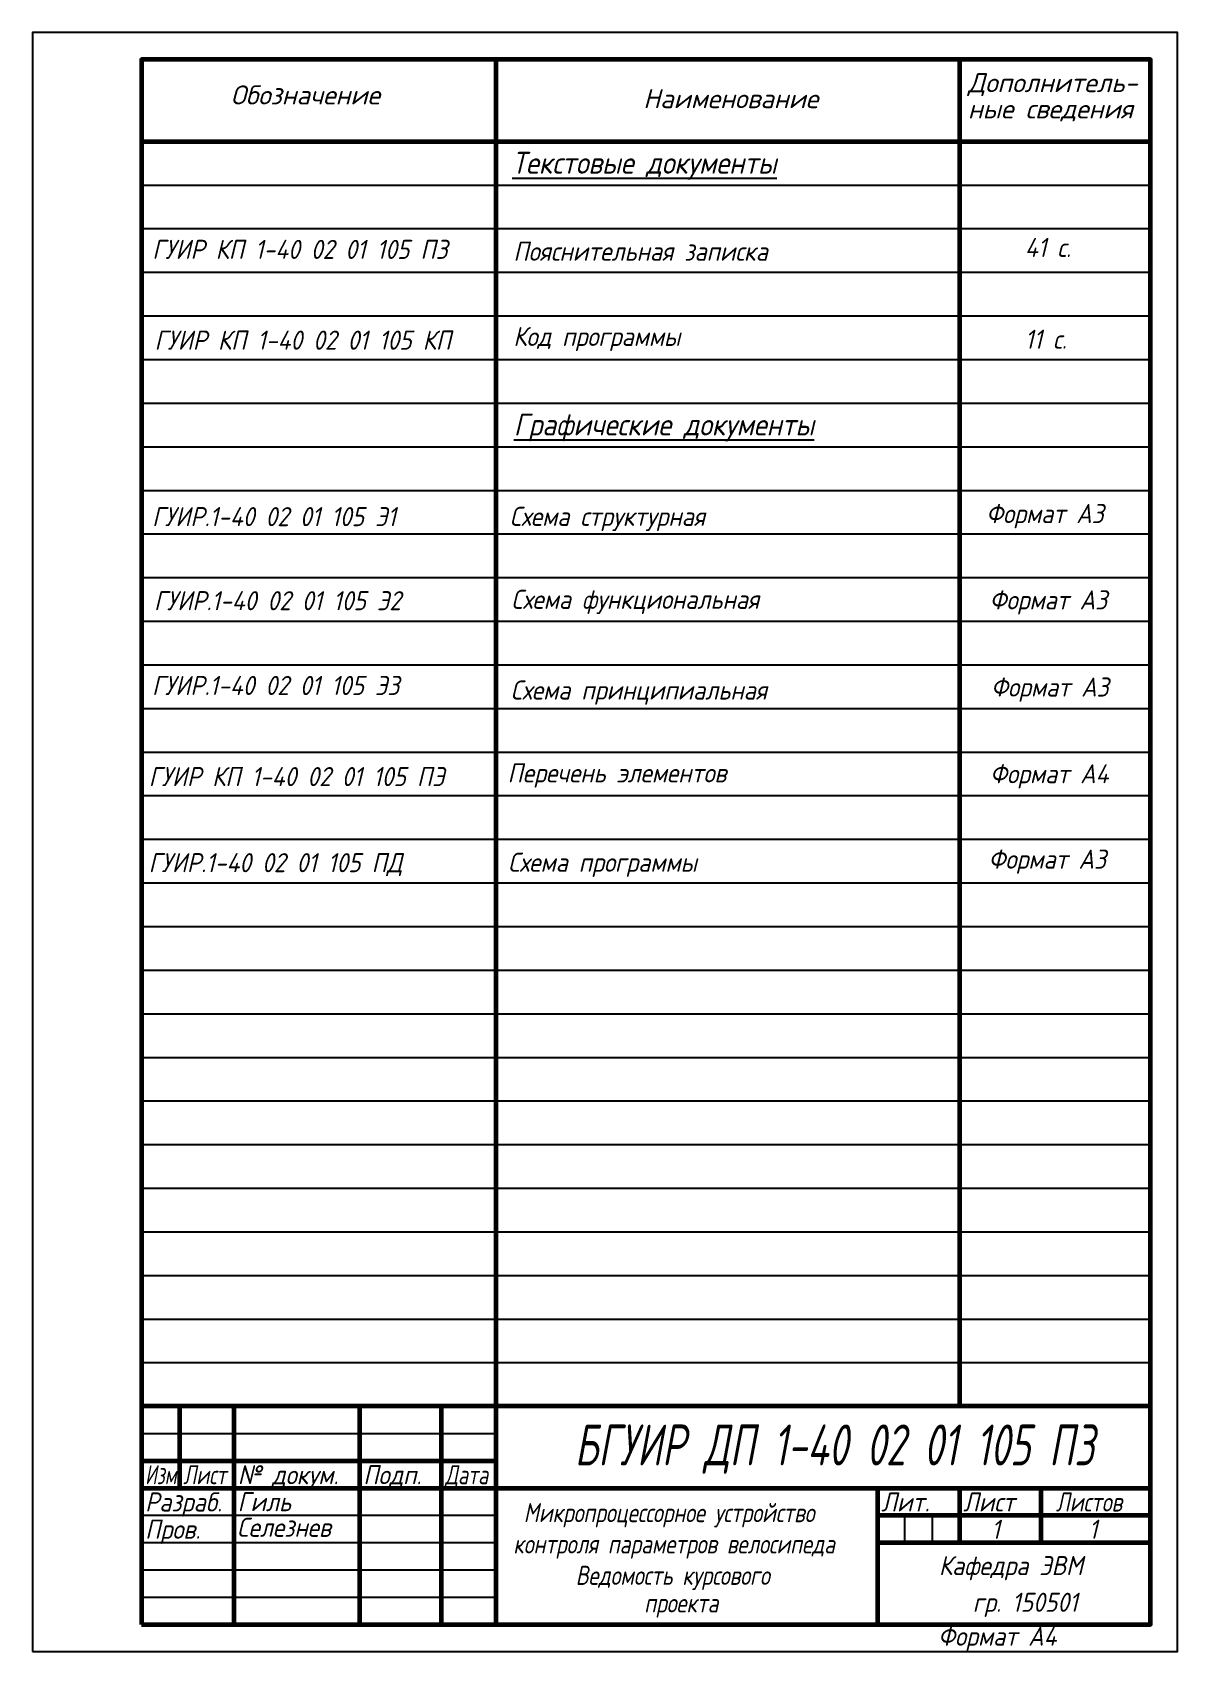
# Model space of a CAD drawing. Header units: millimetres. Extents: x 0 to 210, y 0 to 297.
import ezdxf

# ---------------------------------------------------------------- set-up
doc = ezdxf.new("R2010")
doc.units = ezdxf.units.MM
doc.header["$LTSCALE"] = 0.5
doc.styles.get("Standard").update_dxf_attribs({"font": 'isocpeui.ttf', "width": 0.9})

msp = doc.modelspace()

# ---------------------------------------------------------------- linework, layer by layer
at = {"color": 7, "linetype": 'Continuous'}
for p, q in [((20, 292), (20, 277)), ((40, 292), (110, 292)), ((173, 292), (183, 292)), ((20, 35), (85, 35)), ((20, 30), (85, 30)), ((155, 30), (155, 25)), ((20, 5), (205, 5))]:
    msp.add_line(p, q, dxfattribs=at)
at = {"color": 7, "linetype": 'Continuous', "lineweight": 60}
for p, q in [((85, 292), (85, 45)), ((170, 292), (170, 45)), ((20, 277), (205, 277)), ((205, 45), (20, 45)), ((27, 45), (27, 30)), ((37, 5), (37, 45)), ((60, 45), (60, 5)), ((75, 5), (75, 45)), ((85, 45), (85, 5)), ((20, 35), (85, 35)), ((20, 30), (85, 30)), ((85, 30), (205, 30)), ((155, 5), (155, 30)), ((170, 30), (170, 20)), ((185, 20), (185, 30)), ((155, 25), (205, 25)), ((155, 20), (205, 20)), ((155, 5), (205, 5))]:
    msp.add_line(p, q, dxfattribs=at)
at = {"color": 7, "linetype": 'Continuous', "lineweight": -3}
for p, q in [((20, 269), (205, 269)), ((20, 261), (205, 261)), ((20, 253), (205, 253)), ((20, 245), (205, 245)), ((20, 237), (205, 237)), ((20, 229), (205, 229)), ((20, 221), (205, 221)), ((20, 213), (205, 213)), ((20, 205), (205, 205)), ((20, 197), (205, 197)), ((20, 189), (205, 189)), ((20, 181), (205, 181)), ((20, 173), (205, 173)), ((20, 165), (205, 165)), ((20, 157), (205, 157)), ((20, 149), (205, 149)), ((20, 141), (205, 141)), ((20, 133), (205, 133)), ((20, 125), (205, 125)), ((20, 117), (205, 117)), ((20, 109), (205, 109)), ((20, 101), (205, 101)), ((20, 93), (205, 93)), ((20, 85), (205, 85)), ((20, 77), (205, 77)), ((20, 69), (205, 69)), ((20, 61), (205, 61)), ((20, 53), (205, 53)), ((20, 40), (85, 40)), ((20, 25), (85, 25)), ((160, 20), (160, 25)), ((165, 25), (165, 20)), ((20, 20), (85, 20)), ((20, 15), (85, 15)), ((20, 10), (85, 10))]:
    msp.add_line(p, q, dxfattribs=at)
msp.add_lwpolyline([(0, 0), (210, 0), (210, 297), (0, 297)], close=True, dxfattribs=at)
at = {"color": 7, "linetype": 'Continuous', "lineweight": 60}
msp.add_lwpolyline([(20, 5), (205, 5), (205, 292), (20, 292)], close=True, dxfattribs=at)

# ---------------------------------------------------------------- texts
at = {"color": 7, "linetype": 'Continuous'}
for s, p in [('Дополнитель-', (171.55, 286.03)), ('Обозначение', (36.36, 283.78)), ('Наименование', (112, 283.1)), ('ные сведения', (171.55, 281.22))]:
    msp.add_text(s, height=3.5, dxfattribs=at).set_placement(p)
for s, height, width, p in [('ГУИР КП 1-40 02 01 105 ПЗ', 3.5, 0.9, (21.98, 255.45)), ('Пояснительная записка', 3.5, 0.9, (88.2, 255.11)), ('41 с.', 3.5, 0.9, (182, 255.8)), ('ГУИР КП 1-40 02 01 105 КП', 3.5, 0.9, (22.4, 238.8)), ('Код программы', 3.5, 0.9, (88.19, 239.48)), ('11 с.', 3.5, 0.9, (182, 238.97)), ('ГУИР.1-40 02 01 105 Э1', 3.5, 0.9, (21.95, 206.43)), ('Схема структурная', 3.5, 0.9, (87.54, 206.48)), ('Формат А3', 3.5, 0.9, (174.88, 206.99)), ('ГУИР.1-40 02 01 105 Э2', 3.5, 0.9, (22.3, 191.01)), ('Схема функциональная', 3.5, 0.9, (87.82, 191.26)), ('Формат А3', 3.5, 0.9, (175.51, 191.16)), ('ГУИР.1-40 02 01 105 Э3', 3.5, 0.9, (21.94, 175.46)), ('Формат А3', 3.5, 0.9, (175.78, 175.17)), ('Схема принципиальная', 3.5, 0.9, (87.71, 174.62)), ('ГУИР КП 1-40 02 01 105 ПЭ', 3.5, 0.9, (21.34, 158.75)), ('Перечень элементов', 3.5, 0.9, (87.13, 159.43)), ('Формат А4', 3.5, 0.9, (175.6, 159.27)), ('ГУИР.1-40 02 01 105 ПД', 3.5, 0.9, (21.32, 142.96)), ('Схема программы', 3.5, 0.9, (87.24, 143.04)), ('Формат А3', 3.5, 0.9, (175.31, 143.6)), ('БГУИР ДП 1-40 02 01 105 ПЗ', 7.5, 0.7, (99.45, 34.16)), ('Гиль', 3.5, 0.9, (37.63, 25.75)), ('Микропроцессорное устройство', 3.5, 0.8, (90.1, 23.74)), ('Селезнев', 3.5, 0.9, (37.53, 21.05)), ('1', 3.5, 0.9, (175.85, 20.69)), ('1', 3.5, 0.9, (193.72, 20.7)), ('контроля параметров велосипеда', 3.5, 0.8, (88.18, 18)), ('Ведомость курсового', 3.5, 0.8, (99.62, 12.24)), ('Кафедра ЭВМ', 3.5, 0.9, (166.23, 14.03)), ('проекта', 3.5, 0.8, (112.19, 7.18)), ('гр. 150501', 3.5, 0.9, (172.44, 7.3))]:
    msp.add_text(s, height=height, dxfattribs=dict(width=width)).set_placement(p)
for s, width, p in [('Изм.', 0.7, (20.67, 30.7)), ('Лист', 0.75, (27.67, 30.7)), ('№ докум.', 0.9, (37.67, 30.7)), ('Подп.', 0.9, (60.67, 30.7)), ('Дата', 0.75, (75.67, 30.7)), ('Разраб.', 0.9, (20.67, 25.7)), ('Лит.', 0.9, (155.67, 25.7)), ('Лист', 0.9, (170.67, 25.7)), ('Листов', 0.8, (187.67, 25.7)), ('Пров.', 0.9, (20.67, 20.7)), ('Формат А4', 0.9, (166.07, 1.08))]:
    msp.add_text(s, height=3.5, dxfattribs=dict(at, width=width)).set_placement(p)
at = {"char_height": 4, "width": 73.3224, "attachment_point": 1}
for s, insert in [('{\\LТекстовые документы}', (87.95, 275.08)), ('{\\LГрафические документы}', (88.28, 227.07))]:
    msp.add_mtext(s, dxfattribs=dict(at, insert=insert))

doc.saveas('drawing.dxf')
